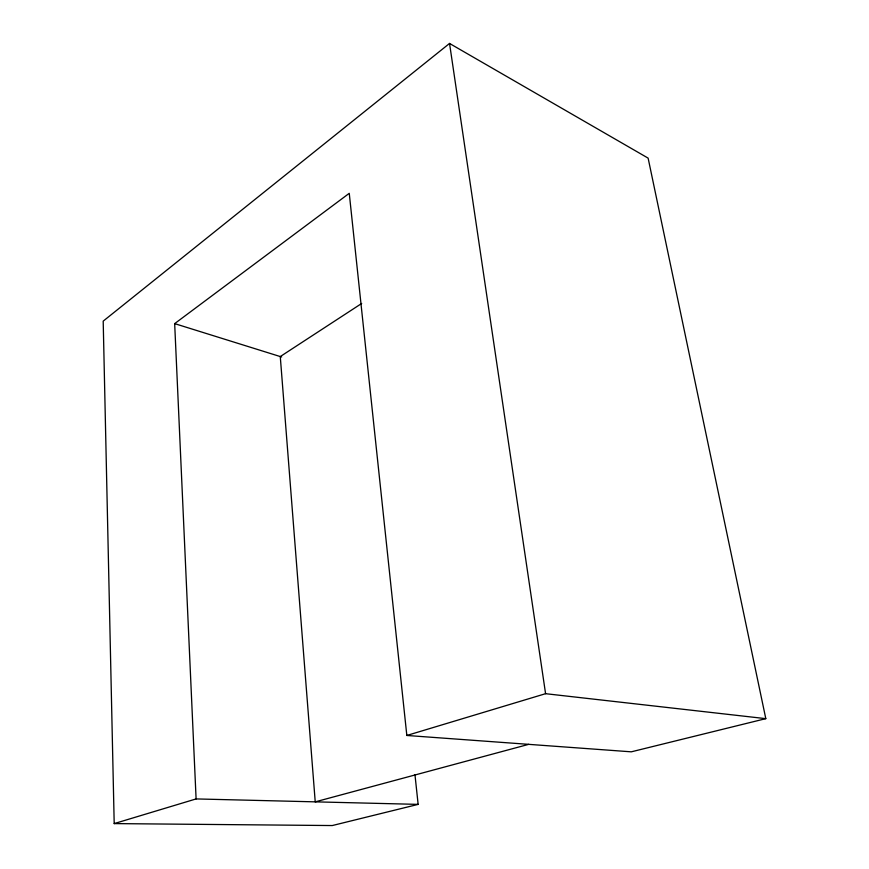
<?xml version="1.0" encoding="UTF-8"?>
<svg xmlns="http://www.w3.org/2000/svg" width="869" height="869" viewBox="0 0 869 869"><rect width="100%" height="100%" fill="white"/><g stroke="black" fill="none" stroke-linecap="round" stroke-linejoin="round"><path stroke-width="1.3" d="M114.197 823.595L196.101 798.926L174.669 323.626L349.251 193.32L406.833 735.467L631.285 751.826L765.806 718.652L648.122 158.125L449.545 43.45L103.194 321.128L114.197 823.595L332.284 825.55L418.141 804.379L414.969 774.757M361.7 303.455L280.274 356.562L315.23 801.859L528.689 744.353M406.833 735.467L545.58 693.69L765.806 718.652M196.101 798.926L418.141 804.379M174.669 323.626L281.665 356.996M449.545 43.45L545.58 693.69"/></g></svg>
